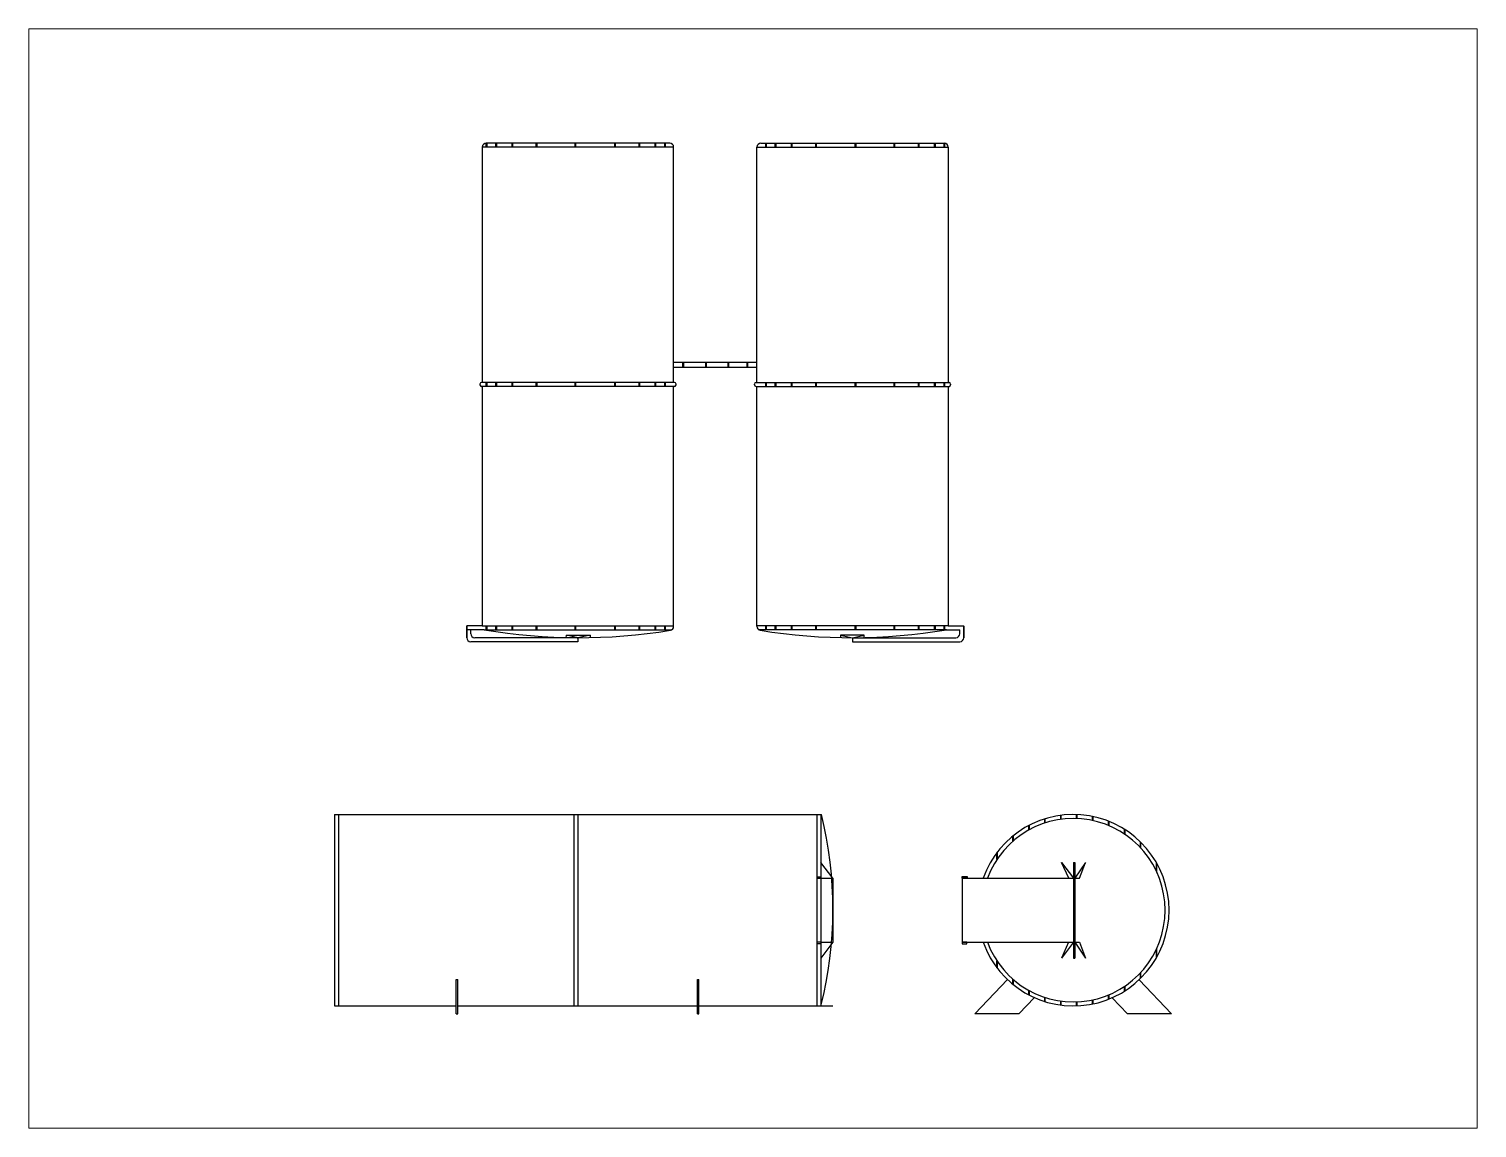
# Paper-space layout 'Layout2' of a CAD drawing. Header units: metres. Extents: x 26 to 231, y 20 to 176.
# The model-space entities are those that its viewports show. They can reach past a viewport. Long polylines and large blocks are cut down to what shows.
import ezdxf

# ---------------------------------------------------------------- set-up
doc = ezdxf.new("R2010")
doc.units = ezdxf.units.M
doc.header["$LTSCALE"] = 0.05
doc.linetypes.add('DASHED', pattern=[19.05, 12.7, -6.35])
doc.layers.add('Maquina', color=7, linetype='Continuous')
doc.layers.add('Proyeccion', color=2, linetype='DASHED')

msp = doc.modelspace()

# ---------------------------------------------------------------- hatches: boundary and pattern name
at = {"layer": 'Maquina'}
h = msp.add_hatch(dxfattribs=at)
h.set_pattern_fill('JIS_LC_20A', color=256, scale=0.01, angle=225)
h.set_pattern_definition([(270, (4248.09368, -1242.31662), (0.2, -8e-17), []), (270, (4248.08661, -1242.3237), (0.2, -8e-17), [])])
h.paths.add_polyline_path([(2737.168, 1502.383), (2737.114, 1502.383, 5.828427), (2737.114, 1503.183), (2737.168, 1503.183, -5.570482)])

# ---------------------------------------------------------------- linework, layer by layer
for p, q in [((2730.833, 1512.35), (2730.833, 1509.4)), ((2733.233, 1512.35), (2730.833, 1512.35)), ((2730.879, 1512.4), (2730.879, 1512.35)), ((2733.183, 1512.4), (2730.883, 1512.4)), ((2730.889, 1512.4), (2730.889, 1512.35)), ((2730.999, 1512.4), (2730.999, 1512.35)), ((2731.009, 1512.4), (2731.009, 1512.35)), ((2731.202, 1512.4), (2731.202, 1512.35)), ((2731.212, 1512.4), (2731.212, 1512.35)), ((2731.506, 1512.4), (2731.506, 1512.35)), ((2731.516, 1512.4), (2731.516, 1512.35)), ((2731.993, 1512.4), (2731.993, 1512.35)), ((2732.003, 1512.4), (2732.003, 1512.35)), ((2732.491, 1512.4), (2732.491, 1512.35)), ((2732.501, 1512.4), (2732.501, 1512.35)), ((2732.795, 1512.4), (2732.795, 1512.35)), ((2732.805, 1512.4), (2732.805, 1512.35)), ((2732.997, 1512.4), (2732.997, 1512.35)), ((2733.007, 1512.4), (2733.007, 1512.35)), ((2733.117, 1512.4), (2733.117, 1512.35)), ((2733.127, 1512.4), (2733.127, 1512.35)), ((2733.233, 1509.4), (2733.233, 1512.35)), ((2734.277, 1509.4), (2734.277, 1512.35)), ((2734.277, 1512.35), (2736.677, 1512.35)), ((2734.327, 1512.4), (2736.627, 1512.4)), ((2734.383, 1512.4), (2734.383, 1512.35)), ((2734.393, 1512.4), (2734.393, 1512.35)), ((2734.503, 1512.4), (2734.503, 1512.35)), ((2734.513, 1512.4), (2734.513, 1512.35)), ((2734.705, 1512.4), (2734.705, 1512.35)), ((2734.715, 1512.4), (2734.715, 1512.35)), ((2735.01, 1512.4), (2735.01, 1512.35)), ((2735.02, 1512.4), (2735.02, 1512.35)), ((2735.507, 1512.4), (2735.507, 1512.35)), ((2735.517, 1512.4), (2735.517, 1512.35)), ((2735.994, 1512.4), (2735.994, 1512.35)), ((2736.004, 1512.4), (2736.004, 1512.35)), ((2736.299, 1512.4), (2736.299, 1512.35)), ((2736.309, 1512.4), (2736.309, 1512.35)), ((2736.501, 1512.4), (2736.501, 1512.35)), ((2736.511, 1512.4), (2736.511, 1512.35)), ((2736.621, 1512.4), (2736.621, 1512.35)), ((2736.631, 1512.4), (2736.631, 1512.35)), ((2736.677, 1512.35), (2736.677, 1509.4)), ((2733.233, 1509.653), (2734.277, 1509.653)), ((2733.233, 1509.593), (2734.277, 1509.593)), ((2733.345, 1509.653), (2733.345, 1509.593)), ((2733.355, 1509.653), (2733.355, 1509.593)), ((2733.632, 1509.653), (2733.632, 1509.593)), ((2733.642, 1509.653), (2733.642, 1509.593)), ((2733.911, 1509.653), (2733.911, 1509.593)), ((2733.921, 1509.653), (2733.921, 1509.593)), ((2734.149, 1509.653), (2734.149, 1509.593)), ((2734.159, 1509.653), (2734.159, 1509.593)), ((2730.803, 1509.38), (2730.803, 1509.37)), ((2733.243, 1509.4), (2730.823, 1509.4)), ((2730.879, 1509.4), (2730.879, 1509.35)), ((2730.889, 1509.4), (2730.889, 1509.35)), ((2730.999, 1509.4), (2730.999, 1509.35)), ((2731.009, 1509.4), (2731.009, 1509.35)), ((2731.202, 1509.4), (2731.202, 1509.35)), ((2731.212, 1509.4), (2731.212, 1509.35)), ((2731.506, 1509.4), (2731.506, 1509.35)), ((2731.516, 1509.4), (2731.516, 1509.35)), ((2731.993, 1509.4), (2731.993, 1509.35)), ((2732.003, 1509.4), (2732.003, 1509.35)), ((2732.491, 1509.4), (2732.491, 1509.35)), ((2732.501, 1509.4), (2732.501, 1509.35)), ((2732.795, 1509.4), (2732.795, 1509.35)), ((2732.805, 1509.4), (2732.805, 1509.35)), ((2732.997, 1509.4), (2732.997, 1509.35)), ((2733.007, 1509.4), (2733.007, 1509.35)), ((2733.117, 1509.4), (2733.117, 1509.35)), ((2733.127, 1509.4), (2733.127, 1509.35)), ((2733.263, 1509.37), (2733.263, 1509.38)), ((2734.247, 1509.37), (2734.247, 1509.38)), ((2734.267, 1509.4), (2736.687, 1509.4)), ((2734.383, 1509.4), (2734.383, 1509.35)), ((2734.393, 1509.4), (2734.393, 1509.35)), ((2734.503, 1509.4), (2734.503, 1509.35)), ((2734.513, 1509.4), (2734.513, 1509.35)), ((2734.705, 1509.4), (2734.705, 1509.35)), ((2734.715, 1509.4), (2734.715, 1509.35)), ((2735.01, 1509.4), (2735.01, 1509.35)), ((2735.02, 1509.4), (2735.02, 1509.35)), ((2735.507, 1509.4), (2735.507, 1509.35)), ((2735.517, 1509.4), (2735.517, 1509.35)), ((2735.994, 1509.4), (2735.994, 1509.35)), ((2736.004, 1509.4), (2736.004, 1509.35)), ((2736.299, 1509.4), (2736.299, 1509.35)), ((2736.309, 1509.4), (2736.309, 1509.35)), ((2736.501, 1509.4), (2736.501, 1509.35)), ((2736.511, 1509.4), (2736.511, 1509.35)), ((2736.621, 1509.4), (2736.621, 1509.35)), ((2736.631, 1509.4), (2736.631, 1509.35)), ((2736.707, 1509.38), (2736.707, 1509.37)), ((2733.243, 1509.35), (2730.823, 1509.35)), ((2730.833, 1509.35), (2730.833, 1506.35)), ((2733.233, 1506.343), (2733.233, 1509.35)), ((2734.267, 1509.35), (2736.687, 1509.35)), ((2734.277, 1506.343), (2734.277, 1509.35)), ((2736.677, 1509.35), (2736.677, 1506.35)), ((2730.638, 1506.2), (2730.638, 1506.35)), ((2730.833, 1506.35), (2730.638, 1506.35)), ((2730.638, 1506.343), (2730.638, 1506.2)), ((2730.688, 1506.3), (2730.638, 1506.3)), ((2730.688, 1506.25), (2730.688, 1506.3)), ((2730.857, 1506.3), (2730.688, 1506.3)), ((2730.833, 1506.35), (2733.233, 1506.35)), ((2730.857, 1506.3), (2733.21, 1506.3)), ((2730.879, 1506.35), (2730.879, 1506.3)), ((2730.889, 1506.35), (2730.889, 1506.3)), ((2730.999, 1506.35), (2730.999, 1506.3)), ((2731.009, 1506.35), (2731.009, 1506.3)), ((2731.202, 1506.35), (2731.202, 1506.3)), ((2731.212, 1506.35), (2731.212, 1506.3)), ((2731.506, 1506.35), (2731.506, 1506.3)), ((2731.516, 1506.35), (2731.516, 1506.3)), ((2731.993, 1506.35), (2731.993, 1506.3)), ((2732.003, 1506.35), (2732.003, 1506.3)), ((2732.491, 1506.35), (2732.491, 1506.3)), ((2732.501, 1506.35), (2732.501, 1506.3)), ((2732.795, 1506.35), (2732.795, 1506.3)), ((2732.805, 1506.35), (2732.805, 1506.3)), ((2732.997, 1506.35), (2732.997, 1506.3)), ((2733.007, 1506.35), (2733.007, 1506.3)), ((2733.117, 1506.35), (2733.117, 1506.3)), ((2733.127, 1506.35), (2733.127, 1506.3)), ((2736.677, 1506.35), (2734.277, 1506.35)), ((2736.654, 1506.3), (2734.301, 1506.3)), ((2734.383, 1506.35), (2734.383, 1506.3)), ((2734.393, 1506.35), (2734.393, 1506.3)), ((2734.503, 1506.35), (2734.503, 1506.3)), ((2734.513, 1506.35), (2734.513, 1506.3)), ((2734.705, 1506.35), (2734.705, 1506.3)), ((2734.715, 1506.35), (2734.715, 1506.3)), ((2735.01, 1506.35), (2735.01, 1506.3)), ((2735.02, 1506.35), (2735.02, 1506.3)), ((2735.507, 1506.35), (2735.507, 1506.3)), ((2735.517, 1506.35), (2735.517, 1506.3)), ((2735.994, 1506.35), (2735.994, 1506.3)), ((2736.004, 1506.35), (2736.004, 1506.3)), ((2736.299, 1506.35), (2736.299, 1506.3)), ((2736.309, 1506.35), (2736.309, 1506.3)), ((2736.501, 1506.35), (2736.501, 1506.3)), ((2736.511, 1506.35), (2736.511, 1506.3)), ((2736.621, 1506.35), (2736.621, 1506.3)), ((2736.631, 1506.35), (2736.631, 1506.3)), ((2736.654, 1506.3), (2736.822, 1506.3)), ((2736.677, 1506.35), (2736.872, 1506.35)), ((2736.822, 1506.25), (2736.822, 1506.3)), ((2736.872, 1506.2), (2736.872, 1506.35)), ((2736.872, 1506.343), (2736.872, 1506.2)), ((2732.033, 1506.15), (2730.688, 1506.15)), ((2732.033, 1506.2), (2730.738, 1506.2)), ((2731.886, 1506.2), (2731.887, 1506.23)), ((2731.887, 1506.23), (2732.187, 1506.23)), ((2732.033, 1506.2), (2731.887, 1506.23)), ((2732.187, 1506.23), (2732.033, 1506.2)), ((2732.033, 1506.2), (2732.033, 1506.15)), ((2735.624, 1506.23), (2735.324, 1506.23)), ((2735.324, 1506.23), (2735.477, 1506.2)), ((2735.477, 1506.2), (2735.624, 1506.23)), ((2735.477, 1506.2), (2736.772, 1506.2)), ((2735.477, 1506.2), (2735.477, 1506.15)), ((2735.477, 1506.15), (2736.822, 1506.15)), ((2735.624, 1506.2), (2735.624, 1506.23)), ((2728.98, 1503.983), (2728.98, 1501.583)), ((2728.98, 1503.983), (2735.087, 1503.983)), ((2729.03, 1503.983), (2729.03, 1501.583)), ((2731.98, 1503.983), (2731.98, 1501.583)), ((2732.03, 1503.983), (2732.03, 1501.583)), ((2735.03, 1503.983), (2735.03, 1501.583)), ((2735.08, 1503.983), (2735.08, 1501.583)), ((2735.23, 1503.183), (2735.08, 1503.383)), ((2738.099, 1503.383), (2738.246, 1503.183)), ((2738.189, 1503.183), (2738.099, 1503.383)), ((2738.246, 1503.383), (2738.246, 1502.183)), ((2738.246, 1503.383), (2738.266, 1503.383)), ((2738.4, 1503.383), (2738.266, 1503.183)), ((2738.266, 1503.383), (2738.266, 1502.183)), ((2738.324, 1503.183), (2738.4, 1503.383)), ((2735.03, 1503.203), (2735.08, 1503.203)), ((2735.03, 1503.183), (2735.08, 1503.183)), ((2735.08, 1503.183), (2735.23, 1503.183)), ((2735.23, 1503.183), (2735.23, 1502.383)), ((2736.851, 1503.183), (2738.266, 1503.183)), ((2736.851, 1503.183), (2736.851, 1502.383)), ((2738.266, 1503.183), (2738.324, 1503.183)), ((2735.079, 1502.383), (2735.03, 1502.383)), ((2735.079, 1502.363), (2735.03, 1502.363)), ((2735.079, 1502.383), (2735.23, 1502.383)), ((2735.23, 1502.383), (2735.08, 1502.183)), ((2736.851, 1502.383), (2738.266, 1502.383)), ((2738.246, 1502.383), (2738.099, 1502.183)), ((2738.186, 1502.383), (2738.099, 1502.183)), ((2738.266, 1502.383), (2738.4, 1502.183)), ((2738.266, 1502.383), (2738.322, 1502.383)), ((2738.322, 1502.383), (2738.4, 1502.183)), ((2738.246, 1502.183), (2738.266, 1502.183)), ((2730.505, 1501.483), (2730.505, 1501.913)), ((2730.505, 1501.913), (2730.525, 1501.913)), ((2730.525, 1501.483), (2730.525, 1501.913)), ((2733.53, 1501.483), (2733.53, 1501.913)), ((2733.53, 1501.913), (2733.55, 1501.913)), ((2733.55, 1501.483), (2733.55, 1501.913)), ((2737.012, 1501.483), (2737.42, 1501.913)), ((2739.476, 1501.483), (2739.071, 1501.911)), ((2728.98, 1501.583), (2730.505, 1501.583)), ((2730.525, 1501.583), (2733.53, 1501.583)), ((2733.55, 1501.583), (2735.23, 1501.583)), ((2737.563, 1501.483), (2737.757, 1501.687)), ((2738.925, 1501.483), (2738.733, 1501.686)), ((2730.505, 1501.483), (2730.525, 1501.483)), ((2733.53, 1501.483), (2733.55, 1501.483)), ((2737.563, 1501.483), (2737.012, 1501.483)), ((2739.476, 1501.483), (2738.925, 1501.483))]:
    msp.add_line(p, q, dxfattribs=at)
for points in [[(2736.851, 1503.183), (2736.851, 1503.204), (2736.916, 1503.204), (2736.916, 1503.183)], [(2736.911, 1502.363), (2736.911, 1502.383), (2736.851, 1502.383), (2736.851, 1502.363)]]:
    msp.add_lwpolyline(points, close=True, dxfattribs=at)
for centre, radius, start, end in [((2730.883, 1512.35), 0.05, 90, 180), ((2733.183, 1512.35), 0.05, 0, 90), ((2734.327, 1512.35), 0.05, 90, 180), ((2736.627, 1512.35), 0.05, 0, 90), ((2730.823, 1509.38), 0.02, 90, 180), ((2733.243, 1509.38), 0.02, 0, 90), ((2734.267, 1509.38), 0.02, 90, 180), ((2736.687, 1509.38), 0.02, 0, 90), ((2730.823, 1509.37), 0.02, 180, 270), ((2733.243, 1509.37), 0.02, 270, 0), ((2734.267, 1509.37), 0.02, 180, 270), ((2736.687, 1509.37), 0.02, 270, 0), ((2732.045, 1513.306), 7.106, 260.3761, 279.284), ((2733.183, 1506.343), 0.05, 279.1908, 0), ((2734.327, 1506.343), 0.05, 180, 260.8092), ((2735.466, 1513.306), 7.106, 260.716, 279.6239), ((2730.688, 1506.2), 0.05, 180, 270), ((2730.738, 1506.25), 0.05, 180, 270), ((2736.772, 1506.25), 0.05, 270, 0), ((2736.822, 1506.2), 0.05, 270, 0), ((2730.248, 1502.796), 4.982, 345.904, 13.7809), ((2738.246, 1502.783), 1.2, 199.4712, 160.5288), ((2738.246, 1502.783), 1.15, 200.3544, 159.6456), ((2730.248, 1502.796), 4.982, 359.9113, 0.0887)]:
    msp.add_arc(centre, radius, start, end, dxfattribs=at)
at = {"layer": 'Proyeccion'}
for p, q in [((2732.187, 1506.23), (2732.187, 1506.203)), ((2735.324, 1506.23), (2735.324, 1506.203))]:
    msp.add_line(p, q, dxfattribs=at)

psp = doc.layouts.new('Layout2')

# ---------------------------------------------------------------- viewports
at = {"layer": 'Maquina', "view_target_point": (2751.346, 1515.371)}
psp.add_viewport(center=(128.5, 97.5), size=(205.6, 156), view_center_point=(-17.118, -8.429), view_height=13.77991, dxfattribs=at)

doc.saveas('drawing.dxf')
